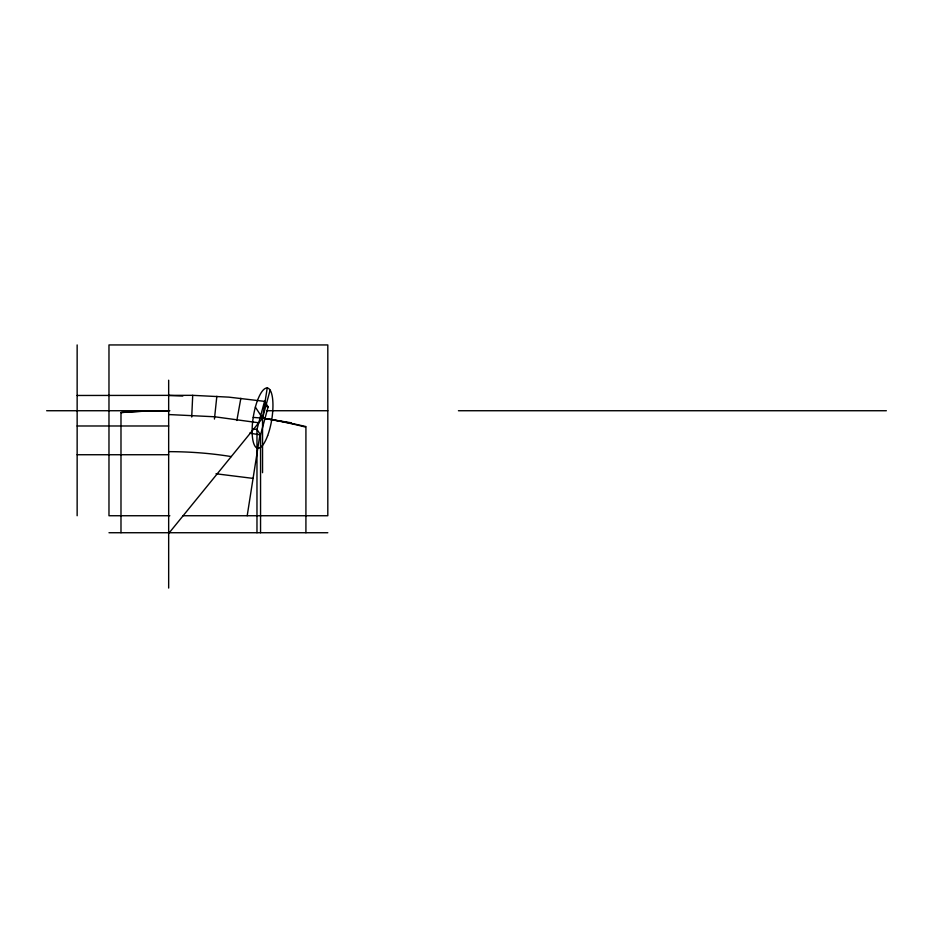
<?xml version="1.0" encoding="UTF-8"?>
<svg xmlns="http://www.w3.org/2000/svg" width="933" height="933" viewBox="0 0 933 933"><rect width="100%" height="100%" fill="white"/><g stroke="black" fill="none" stroke-linecap="round" stroke-linejoin="round"><path stroke-width="1.4" d="M191.72 417.028L192.711 395.335L228.888 397.143L264.54 401.353L268.133 406.846L260.552 434.918L260.552 532.731M214.438 419.057L216.841 396.268M267.211 388L262.546 418.136L262.546 472.693M247.198 515.739L260.062 433.927M236.854 420.491L240.854 398.274M264.54 401.353L256.972 429.413L256.972 532.731M270.127 390.064L262.546 418.136L168.663 533.501M77.147 395.475L192.711 395.335M46.65 410.73L169.841 410.73M266.943 410.73L327.81 410.73M458.43 410.73L886.35 410.73M77.147 425.984L168.663 425.984M77.147 454.733L168.663 454.733M169.841 515.739L108.974 515.739L108.974 344.942L327.81 344.942L327.81 515.739L182.891 515.739M108.986 532.731L327.821 532.731M168.663 414.544L214.683 416.771L258.756 422.789M168.663 395.475L182.833 396.024M253.216 417.401L262.546 418.136L291.213 422.801M216.001 473.777L253.076 478.396M253.006 428.982L256.972 429.413L260.552 434.918L249.659 433.145M266.628 406.543L268.133 406.846M255.374 407.138L262.546 418.136A274.512 122.771 0 0 1 305.919 427.174L305.919 532.731M168.663 380.221L168.663 588.058M120.987 412.596A274.512 122.771 0 0 1 168.663 410.73A610.042 610.042 0 0 0 120.987 412.526L120.987 532.731M77.147 344.942L77.147 515.739M263.876 418.346A610.042 610.042 0 0 1 305.919 426.568M168.663 451.654A183.008 81.847 0 0 1 231.256 456.587M267.654 435.629A30.497 9.33 -80.8 0 0 267.864 388.128A30.497 9.33 -80.8 0 0 252.12 430.638A30.497 9.33 -80.8 0 0 267.654 435.629"/></g></svg>
